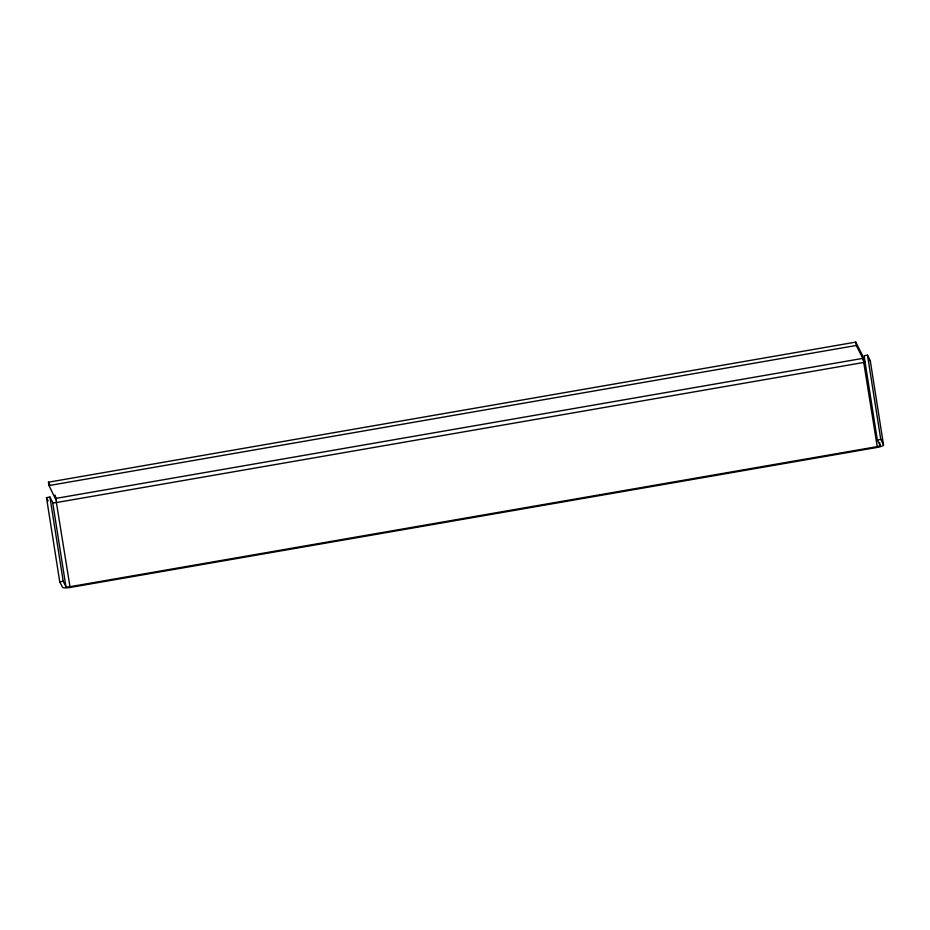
<?xml version="1.0" encoding="UTF-8"?>
<svg xmlns="http://www.w3.org/2000/svg" width="930" height="930" viewBox="0 0 930 930"><rect width="100%" height="100%" fill="white"/><g stroke="black" fill="none" stroke-linecap="round" stroke-linejoin="round"><path stroke-width="1.4" d="M70.099 587.469A6.987 1.535 -8.9 0 1 62.496 587.225L59.753 581.855L46.5 497.643L49.929 497.05L63.194 581.25L65.925 586.632A3.499 0.767 -8.9 0 0 69.727 586.749L876.99 446.667A3.499 0.767 -8.9 0 0 880.071 445.354L877.327 439.983L864.075 355.772L867.504 355.179L870.248 360.549L883.5 444.761A6.987 1.535 -8.9 0 1 877.362 447.388L70.099 587.469L55.986 499.945L49.011 485.553L48.476 482.193L855.74 342.112L862.308 355.004L864.098 363.177L862.842 358.375L856.274 345.483L855.74 342.112M49.011 485.553L856.274 345.483M55.579 498.457L862.842 358.375M865.412 362.061A3.499 0.767 -8.9 0 1 863.738 362.456L56.474 502.537A3.499 0.767 -8.9 0 1 52.673 502.421L49.929 497.05M59.753 581.855L63.194 581.25M877.327 439.983L880.768 439.39L883.5 444.761M877.362 447.388L863.738 362.456M48.476 482.193L49.79 484.774M46.5 497.643L48.139 500.863M55.044 495.086L55.277 495.69M55.556 496.701L56.207 499.689M867.504 355.179L880.768 439.39M879.617 442.506L880.071 445.354M52.673 502.421L65.925 586.632M870.248 360.549A6.987 1.535 -8.9 0 1 870.201 360.968"/></g></svg>
